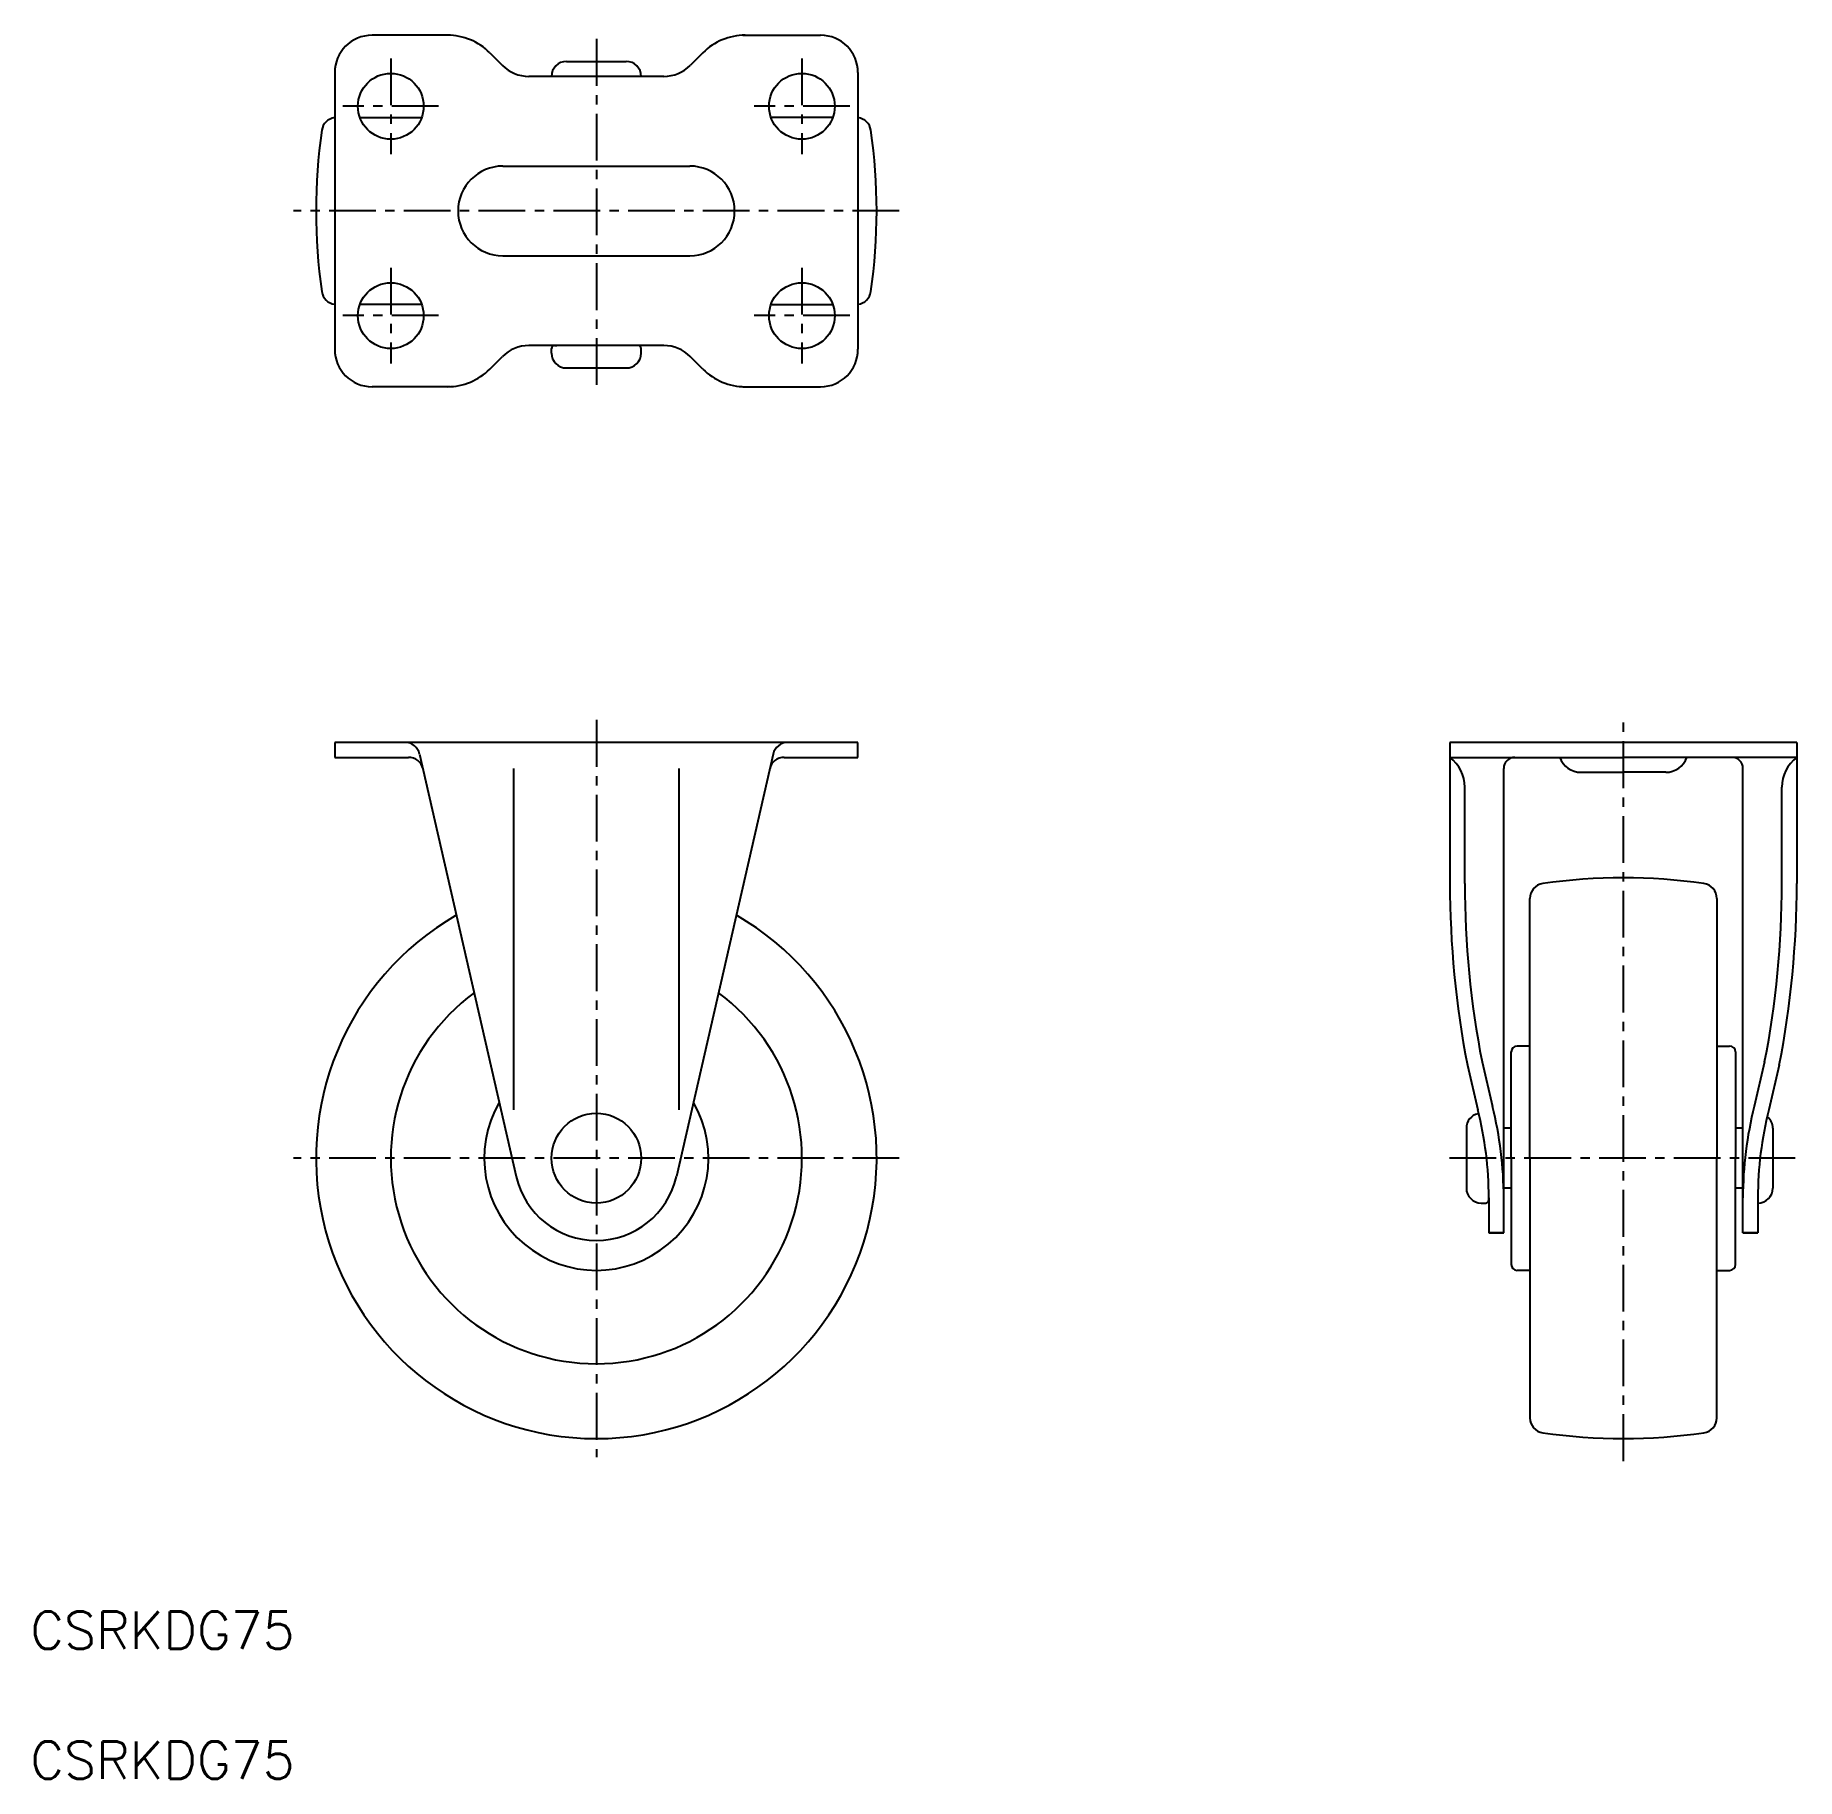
# Model space of a CAD drawing. Extents: x 0 to 236, y 28 to 261.
import ezdxf

# ---------------------------------------------------------------- set-up
doc = ezdxf.new("R2010")
doc.units = 0
doc.header["$LTSCALE"] = 5
doc.linetypes.add('CENTER', pattern=[2, 1.25, -0.25, 0.25, -0.25])
doc.layers.get('0').update_dxf_attribs({"linetype": 'CONTINUOUS'})
doc.layers.add('CENTER', color=1, linetype='CENTER')
doc.styles.get("Standard").update_dxf_attribs({"font": 'txt.shx'})

msp = doc.modelspace()

# ---------------------------------------------------------------- linework, layer by layer
at = {"color": 7, "linetype": 'CONTINUOUS'}
for p, q in [((55.27491, 261.364406), (45.188619, 261.364406)), ((94.802327, 261.364406), (105.188619, 261.364406)), ((60.931765, 259.02126), (62.624153, 257.328872)), ((71.188619, 257.864406), (79.188619, 257.864406)), ((89.445473, 259.02126), (87.753085, 257.328872)), ((40.188619, 256.364406), (40.188619, 219.364406)), ((84.217551, 255.864406), (66.159687, 255.864406)), ((110.188619, 256.364406), (110.188619, 219.364406)), ((43.552195, 250.364406), (51.825042, 250.364406)), ((106.825042, 250.364406), (98.552195, 250.364406)), ((62.688619, 243.864406), (87.688619, 243.864406)), ((62.688619, 231.864406), (87.688619, 231.864406)), ((51.825042, 225.364406), (43.552195, 225.364406)), ((98.552195, 225.364406), (106.825042, 225.364406)), ((84.217551, 219.864406), (66.159687, 219.864406)), ((69.188619, 218.864406), (69.188619, 219.464406)), ((69.588619, 219.864406), (69.905436, 219.864406)), ((80.788619, 219.864406), (80.471801, 219.864406)), ((81.188619, 218.864406), (81.188619, 219.464406)), ((60.931765, 216.707552), (62.624153, 218.39994)), ((71.188619, 216.864406), (79.188619, 216.864406)), ((89.445473, 216.707552), (87.753085, 218.39994)), ((55.57491, 214.364406), (45.188619, 214.364406)), ((94.802327, 214.364406), (105.188619, 214.364406)), ((40.188619, 166.792938), (40.188619, 164.792938)), ((110.188619, 166.792938), (40.188619, 166.792938)), ((51.54405, 165.238835), (64.465486, 108.740506)), ((98.833188, 165.238835), (85.911752, 108.740506)), ((110.188619, 164.792938), (110.188619, 166.792938)), ((189.372409, 166.792938), (189.372409, 147.944354)), ((235.772409, 166.792938), (189.372409, 166.792938)), ((235.772409, 166.792938), (235.772409, 147.944354)), ((40.188619, 164.792938), (50.066026, 164.792938)), ((64.088619, 163.292938), (64.088619, 117.652653)), ((86.288619, 117.652653), (86.288619, 163.292938)), ((100.311212, 164.792938), (110.188619, 164.792938)), ((189.372409, 164.792938), (212.572409, 164.792938)), ((196.572409, 101.192938), (196.572409, 163.292938)), ((206.900836, 162.792938), (212.572409, 162.792938)), ((235.772409, 164.792938), (212.572409, 164.792938)), ((218.243982, 162.792938), (212.572409, 162.792938)), ((228.572409, 101.192938), (228.572409, 163.292938)), ((191.372409, 147.944354), (191.372409, 160.792938)), ((233.772409, 147.944354), (233.772409, 160.792938)), ((200.072409, 111.192938), (200.072409, 145.933854)), ((225.072409, 145.933854), (225.072409, 111.192938)), ((197.572409, 111.192938), (197.572409, 125.392938)), ((200.072409, 126.192938), (198.372409, 126.192938)), ((225.072409, 126.192938), (226.772409, 126.192938)), ((227.572409, 125.392938), (227.572409, 111.192938)), ((191.712409, 123.635963), (193.112409, 117.652653)), ((193.668484, 124.054557), (195.055855, 118.125221)), ((231.476334, 124.054557), (230.088963, 118.125221)), ((233.432409, 123.635963), (232.032409, 117.652653)), ((191.572409, 115.192938), (191.572409, 107.192938)), ((197.572409, 115.192938), (196.572409, 115.192938)), ((228.572409, 115.192938), (227.572409, 115.192938)), ((232.572409, 115.192938), (232.572409, 107.192938)), ((197.572409, 111.192938), (197.572409, 96.992938)), ((200.072409, 111.192938), (200.072409, 76.452021)), ((225.072409, 76.452021), (225.072409, 111.192938)), ((227.572409, 96.992938), (227.572409, 111.192938)), ((197.572409, 107.192938), (196.572409, 107.192938)), ((228.572409, 107.192938), (227.572409, 107.192938)), ((193.572409, 105.192938), (194.172409, 105.192938)), ((194.572409, 105.592938), (194.572409, 105.909755)), ((194.572409, 105.909755), (194.572409, 101.192938)), ((230.572409, 105.909755), (230.572409, 101.192938)), ((194.572409, 101.192938), (196.572409, 101.192938)), ((196.572409, 101.192938), (194.572409, 101.192938)), ((228.572409, 101.192938), (230.572409, 101.192938)), ((230.572409, 101.192938), (228.572409, 101.192938)), ((200.072409, 96.192938), (198.372409, 96.192938)), ((225.072409, 96.192938), (226.772409, 96.192938))]:
    msp.add_line(p, q, dxfattribs=at)
for centre, radius in [((47.688619, 251.864406), 4.4), ((102.688619, 251.864406), 4.4), ((47.688619, 223.864406), 4.4), ((102.688619, 223.864406), 4.4), ((75.188619, 111.192938), 6)]:
    msp.add_circle(centre, radius, dxfattribs=at)
for centre, radius, start, end in [((45.188619, 256.364406), 5, 90, 180), ((55.27491, 253.364406), 8, 45, 90), ((95.102327, 253.364406), 8, 90, 135), ((105.188619, 256.364406), 5, 0, 90), ((66.159687, 260.864406), 5, 225, 270), ((71.188619, 255.864406), 2, 90, 180), ((79.188619, 255.864406), 2, 0, 90), ((84.217551, 260.864406), 5, 270, 315), ((40.447702, 248.364406), 2, 97.443116, 171.730142), ((109.929535, 248.364406), 2, 8.269858, 82.556884), ((112.688619, 237.864406), 75, 171.730142, 188.269858), ((37.688619, 237.864406), 75, 351.730142, 8.269858), ((62.688619, 237.864406), 6, 90, 270), ((87.688619, 237.864406), 6, 270, 90), ((40.447702, 227.364406), 2, 188.269858, 262.556884), ((109.929535, 227.364406), 2, 277.443116, 351.730142), ((45.188619, 219.364406), 5, 180, 270), ((66.159687, 214.864406), 5, 90, 135), ((69.588619, 219.464406), 0.4, 90, 180), ((80.788619, 219.464406), 0.4, 0, 90), ((84.217551, 214.864406), 5, 45, 90), ((105.188619, 219.364406), 5, 270, 0), ((71.188619, 218.864406), 2, 180, 270), ((79.188619, 218.864406), 2, 270, 0), ((55.27491, 222.364406), 8, 270, 315), ((95.102327, 222.364406), 8, 225, 270), ((49.594389, 164.792938), 2, 12.882261, 90), ((100.782848, 164.792938), 2, 90, 167.117739), ((50.051799, 162.792938), 2, 12.882261, 90), ((100.325439, 162.792938), 2, 90, 167.117739), ((186.372409, 160.792938), 5, 0, 53.130102), ((198.072409, 163.292938), 1.5, 90, 180), ((206.900836, 165.792938), 3, 199.471221, 270), ((218.243982, 165.792938), 3, 270, 340.528779), ((227.072409, 163.292938), 1.5, 0, 90), ((238.772409, 160.792938), 5, 126.869898, 180), ((212.572409, 73.692938), 75, 81.730142, 98.269858), ((316.802639, 147.944354), 127.43023, 180, 190.997049), ((316.802639, 147.944354), 125.43023, 180, 190.979796), ((202.072409, 145.933854), 2, 98.269858, 180), ((223.072409, 145.933854), 2, 0, 81.730142), ((108.342179, 147.944354), 125.43023, 349.020204, 0), ((108.342179, 147.944354), 127.43023, 349.002951, 0), ((75.188619, 111.192938), 37.5, 119.974612, 60.025388), ((75.188619, 111.192938), 27.5, 126.50984, 53.49016), ((198.372409, 125.392938), 0.8, 90, 180), ((226.772409, 125.392938), 0.8, 0, 90), ((75.188619, 111.192938), 15, 150.171044, 29.828958), ((146.617873, 105.909755), 49.954536, 0, 14.154158), ((278.526945, 105.909755), 49.954536, 165.845842, 180), ((193.572409, 115.192938), 2, 102.627186, 180), ((146.617873, 105.909755), 47.954536, 0, 14.174485), ((278.526945, 105.909755), 47.954536, 165.825515, 180), ((230.572409, 115.192938), 2, 0, 48.609794), ((75.188619, 111.192938), 11, 192.882261, 347.117739), ((193.572409, 107.192938), 2, 180, 270), ((230.572409, 107.192938), 2, 270, 0), ((194.172409, 105.592938), 0.4, 270, 0), ((198.372409, 96.992938), 0.8, 180, 270), ((226.772409, 96.992938), 0.8, 270, 0), ((202.072409, 76.452021), 2, 180, 261.730142), ((223.072409, 76.452021), 2, 278.269858, 0), ((212.572409, 148.692938), 75, 261.730142, 278.269858)]:
    msp.add_arc(centre, radius, start, end, dxfattribs=at)
at = {"layer": 'CENTER', "color": 1, "linetype": 'CENTER'}
for p, q in [((75.188619, 260.864406), (75.188619, 213.864406)), ((47.688619, 258.264406), (47.688619, 245.464406)), ((102.688619, 258.264406), (102.688619, 245.464406)), ((54.088619, 251.864406), (41.288619, 251.864406)), ((109.088619, 251.864406), (96.288619, 251.864406)), ((115.688619, 237.864406), (34.688619, 237.864406)), ((47.688619, 230.264406), (47.688619, 217.464406)), ((102.688619, 230.264406), (102.688619, 217.464406)), ((54.088619, 223.864406), (41.288619, 223.864406)), ((109.088619, 223.864406), (96.288619, 223.864406)), ((75.188619, 169.792938), (75.188619, 71.218032)), ((212.572409, 70.692938), (212.572409, 169.792938)), ((115.688619, 111.192938), (34.688619, 111.192938)), ((235.572409, 111.192938), (188.572409, 111.192938))]:
    msp.add_line(p, q, dxfattribs=at)

# ---------------------------------------------------------------- texts
for p in [(-0.515256, 45.557923), (-0.515256, 28.201145)]:
    msp.add_text('CSRKDG75', height=5).set_placement(p)

doc.saveas('drawing.dxf')
